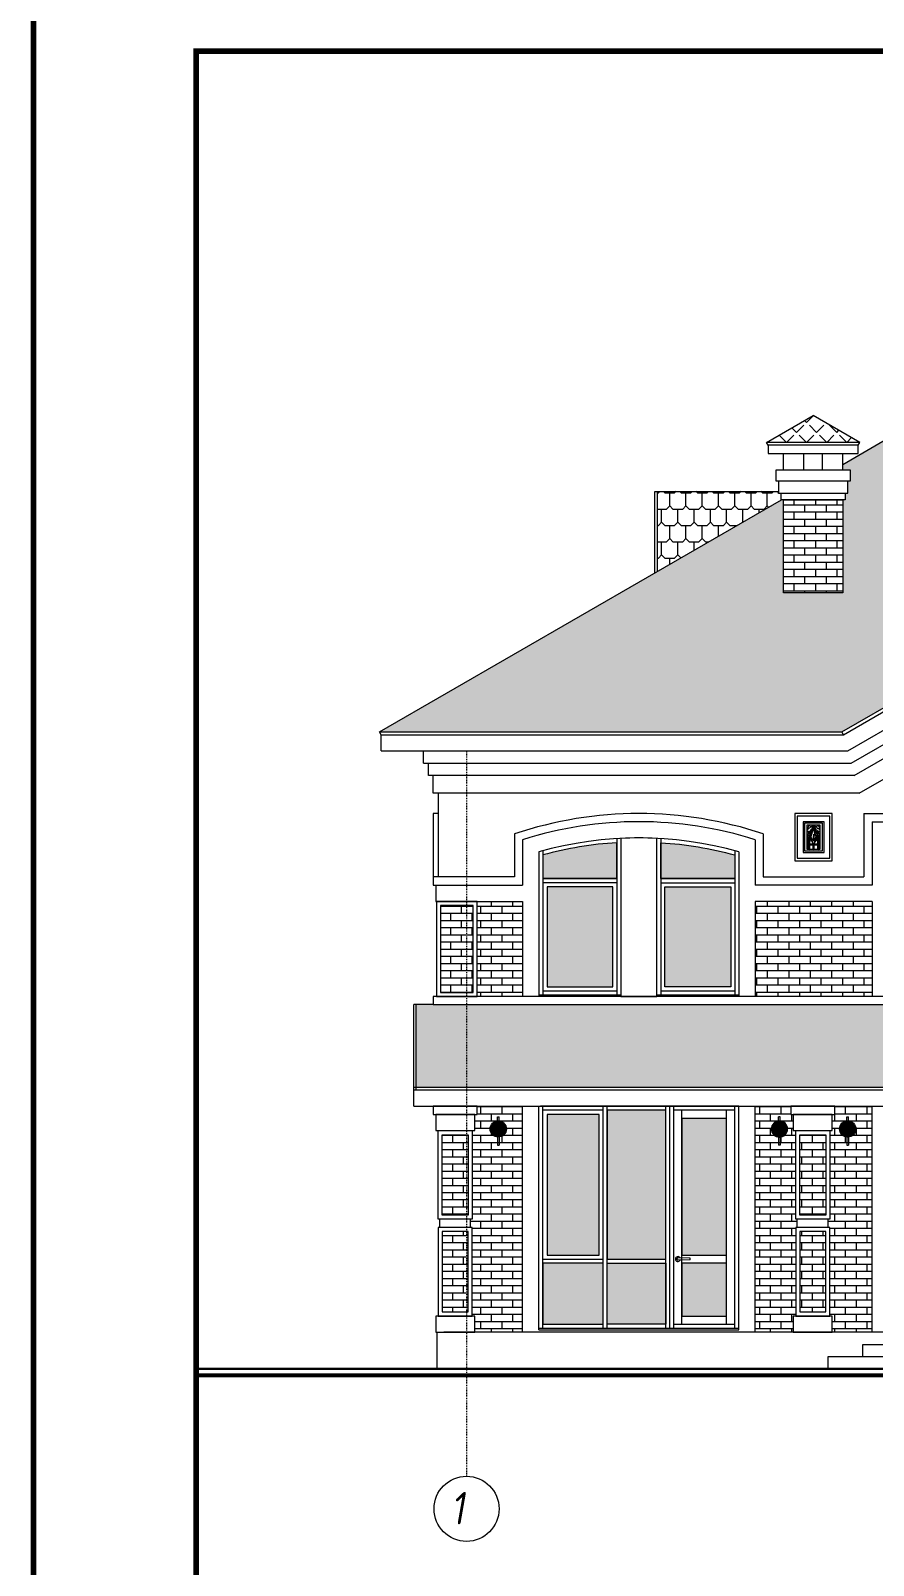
# Model space of a CAD drawing. Header units: millimetres. Extents: x 54 to 1314, y 20 to 614.
# Drawn here: x 53.7 to 157.4, y 125.7 to 314.4 of the extents above; entities that cross this region are included whole.
import ezdxf

# ---------------------------------------------------------------- set-up
doc = ezdxf.new("R2010")
doc.units = ezdxf.units.MM
doc.linetypes.add('CENTER2', pattern=[1.125, 0.75, -0.125, 0.125, -0.125])
for name, color, linetype, lineweight in [('A_ОКНА', 4, 'Continuous', 13), ('A_РАЗМ.ОСНОВНЫЕ', 4, 'Continuous', 13), ('A_УТЕП-ЛЬ', 41, 'Continuous', 15), ('A_ФАСАД', 30, 'Continuous', 15), ('А_КИРПИЧ ОБЛИЦ.', 250, 'Continuous', 30), ('А_ОБЛИЦОВКА КАМЕНЬ', 211, 'Continuous', 20), ('А_ОК.ПЕРЕПЛЕТ', 4, 'Continuous', 30), ('А_ОКНА', 4, 'Continuous', 13), ('А_ПЕРВЫЙ ПЛАН', 102, 'Continuous', 15), ('А_ПОЛЫ', 181, 'Continuous', 20), ('А_ШТРИХ.ОКОН', 140, 'Continuous', 9), ('А_ШТУКАТУРКА ФАСАД', 7, 'Continuous', 15), ('ЛИСТ', 7, 'Continuous', 18), ('ОСИ', 40, 'CENTER2', 18), ('ШТРИХОВКА', 93, 'Continuous', 9)]:
    doc.layers.add(name, color=color, linetype=linetype, lineweight=lineweight)
doc.layers.add('layer 1', color=7, linetype='Continuous')
doc.styles.add('ROMANS', font='romans.shx', dxfattribs={"width": 0.8, "oblique": 15})
pattern_1 = [(0, (299073.447, -47073.24565), (0, 0.8806434), []), (90, (299073.447, -47073.2456), (-1.3208, 0.8806434), [0.8806434, -0.8806434])]
pattern_2 = [(0, (299074.647, -47073.24565), (0, 0.8806434), []), (90, (299074.647, -47073.2456), (-1.3208, 0.8806434), [0.8806434, -0.8806434])]
pattern_3 = [(0, (299072.647, -47073.24565), (0, 0.8806434), []), (90, (299072.647, -47073.2456), (-1.3208, 0.8806434), [0.8806434, -0.8806434])]

# ---------------------------------------------------------------- blocks, each defined once
blk = doc.blocks.new('фонарь 222')
at = {"layer": 'A_УТЕП-ЛЬ'}
h = blk.add_hatch(color=256, dxfattribs=at)
h.set_gradient(color1=(121, 173, 175), one_color=1, tint=1, name='SPHERICAL')
h.paths.add_polyline_path([(1.1, 2, 1), (-0.9, 2, 1)])
at = {"layer": 'А_ОКНА'}
blk.add_circle((0.1, 2), 1, dxfattribs=at)
at = {"layer": 'А_ПЕРВЫЙ ПЛАН', "lineweight": 13, "ltscale": 100}
for p, q in [((0, 3), (0, 3.5)), ((0, 3.5), (0.2, 3.5)), ((0.2, 3), (0.2, 3.5)), ((0, 1), (0, 0)), ((0, 0), (0.2, 0)), ((0.2, 1), (0.2, 0))]:
    blk.add_line(p, q, dxfattribs=at)
blk = doc.blocks.new('ручка')
at = {"layer": 'А_ОК.ПЕРЕПЛЕТ', "lineweight": 13, "ltscale": 100}
for p, q in [((0, 0.2), (1.5, 0.25)), ((0, 0.2), (0, 0)), ((0, 0), (1.5, -0.05))]:
    blk.add_line(p, q, dxfattribs=at)
for radius, start, end in [(0.3, 208.0725, 151.9275), (0.15, 270, 90)]:
    blk.add_arc((1.5, 0.1), radius, start, end, dxfattribs=at)
blk = doc.blocks.new('A$C0AB137FA')
at = {"layer": 'layer 1', "color": 7, "lineweight": 0}
for points, knots in [([(0.51, 0.72), (0.51, 0.72), (0.51, 3.67), (0.51, 3.67), (0.51, 3.67), (0.51, 3.67), (2.18, 3.67), (2.18, 3.67), (2.18, 3.67), (2.18, 3.67), (2.18, 0.72), (2.18, 0.72), (2.18, 0.72), (2.18, 0.72), (2, 0.72), (2, 0.72), (2, 0.72), (1.96, 0.65), (1.87, 0.66), (1.83, 0.72), (1.83, 0.72), (1.83, 0.72), (1.44, 0.72), (1.44, 0.72), (1.44, 0.72), (1.39, 0.66), (1.31, 0.67), (1.27, 0.72), (1.27, 0.72), (1.27, 0.72), (0.87, 0.72), (0.87, 0.72), (0.87, 0.72), (0.83, 0.65), (0.75, 0.66), (0.7, 0.72), (0.7, 0.72), (0.7, 0.72), (0.51, 0.72), (0.51, 0.72)], [0, 0, 0, 0, 0.1, 0.1, 0.1, 0.1, 0.2, 0.2, 0.2, 0.2, 0.3, 0.3, 0.3, 0.3, 0.4, 0.4, 0.4, 0.4, 0.5, 0.5, 0.5, 0.5, 0.6, 0.6, 0.6, 0.6, 0.7, 0.7, 0.7, 0.7, 0.8, 0.8, 0.8, 0.8, 0.9, 0.9, 0.9, 0.9, 1, 1, 1, 1]), ([(0.51, 0.72), (0.51, 0.72), (0.51, 3.67), (0.51, 3.67), (0.51, 3.67), (0.51, 3.67), (2.18, 3.67), (2.18, 3.67), (2.18, 3.67), (2.18, 3.67), (2.18, 0.72), (2.18, 0.72), (2.18, 0.72), (2.18, 0.72), (2, 0.72), (2, 0.72), (2, 0.72), (1.96, 0.65), (1.87, 0.66), (1.83, 0.72), (1.83, 0.72), (1.83, 0.72), (1.44, 0.72), (1.44, 0.72), (1.44, 0.72), (1.39, 0.66), (1.31, 0.67), (1.27, 0.72), (1.27, 0.72), (1.27, 0.72), (0.87, 0.72), (0.87, 0.72), (0.87, 0.72), (0.83, 0.65), (0.75, 0.66), (0.7, 0.72), (0.7, 0.72), (0.7, 0.72), (0.51, 0.72), (0.51, 0.72)], [0, 0, 0, 0, 0.1, 0.1, 0.1, 0.1, 0.2, 0.2, 0.2, 0.2, 0.3, 0.3, 0.3, 0.3, 0.4, 0.4, 0.4, 0.4, 0.5, 0.5, 0.5, 0.5, 0.6, 0.6, 0.6, 0.6, 0.7, 0.7, 0.7, 0.7, 0.8, 0.8, 0.8, 0.8, 0.9, 0.9, 0.9, 0.9, 1, 1, 1, 1]), ([(1.16, 3.56), (1.13, 3.52), (1.09, 3.48), (1.05, 3.45), (1.05, 3.45), (1.02, 3.47), (1.01, 3.48), (0.99, 3.53), (0.99, 3.53), (0.99, 3.53), (1, 3.42), (0.98, 3.38), (0.98, 3.38), (0.95, 3.29), (0.78, 3.27), (0.72, 3.25), (0.72, 3.25), (0.66, 3.23), (0.58, 3.13), (0.59, 3.06), (0.59, 3.06), (0.57, 3.04), (0.57, 3.01), (0.57, 2.96), (0.57, 2.96), (0.55, 2.93), (0.55, 2.93), (0.56, 2.9), (0.56, 2.9), (0.61, 2.91), (0.66, 2.91), (0.72, 2.94), (0.72, 2.94), (0.71, 2.9), (0.69, 2.88), (0.71, 2.84), (0.71, 2.84), (0.76, 2.86), (0.82, 2.89), (0.86, 2.91), (0.86, 2.91), (0.86, 2.88), (0.69, 2.78), (0.67, 2.68), (0.67, 2.68), (0.69, 2.65), (0.77, 2.67), (0.84, 2.7), (0.84, 2.7), (0.82, 2.66), (0.77, 2.6), (0.71, 2.59), (0.71, 2.59), (0.65, 2.58), (0.6, 2.52), (0.59, 2.5), (0.59, 2.5), (0.61, 2.45), (0.7, 2.44), (0.71, 2.44), (0.71, 2.44), (0.68, 2.43), (0.59, 2.42), (0.6, 2.37), (0.6, 2.37), (0.61, 2.34), (0.67, 2.34), (0.7, 2.33), (0.7, 2.33), (0.66, 2.31), (0.64, 2.27), (0.64, 2.25), (0.64, 2.25), (0.7, 2.22), (0.78, 2.26), (0.84, 2.32), (0.84, 2.32), (0.85, 2.3), (0.87, 2.29), (0.9, 2.29), (0.9, 2.29), (0.93, 2.33), (0.93, 2.4), (0.93, 2.44), (0.93, 2.44), (0.94, 2.41), (0.97, 2.37), (1.01, 2.36), (1.01, 2.36), (1.06, 2.44), (1.04, 2.55), (1.05, 2.63), (1.05, 2.63), (1.06, 2.62), (1.11, 2.56), (1.12, 2.56), (1.12, 2.56), (1.16, 2.61), (1.16, 3), (1.19, 3.13), (1.19, 3.13), (1.22, 3.3), (1.29, 3.67), (1.29, 3.67)], [0, 0, 0, 0, 0.038462, 0.038462, 0.038462, 0.038462, 0.076923, 0.076923, 0.076923, 0.076923, 0.115385, 0.115385, 0.115385, 0.115385, 0.153846, 0.153846, 0.153846, 0.153846, 0.192308, 0.192308, 0.192308, 0.192308, 0.230769, 0.230769, 0.230769, 0.230769, 0.269231, 0.269231, 0.269231, 0.269231, 0.307692, 0.307692, 0.307692, 0.307692, 0.346154, 0.346154, 0.346154, 0.346154, 0.384615, 0.384615, 0.384615, 0.384615, 0.423077, 0.423077, 0.423077, 0.423077, 0.461538, 0.461538, 0.461538, 0.461538, 0.5, 0.5, 0.5, 0.5, 0.538462, 0.538462, 0.538462, 0.538462, 0.576923, 0.576923, 0.576923, 0.576923, 0.615385, 0.615385, 0.615385, 0.615385, 0.653846, 0.653846, 0.653846, 0.653846, 0.692308, 0.692308, 0.692308, 0.692308, 0.730769, 0.730769, 0.730769, 0.730769, 0.769231, 0.769231, 0.769231, 0.769231, 0.807692, 0.807692, 0.807692, 0.807692, 0.846154, 0.846154, 0.846154, 0.846154, 0.884615, 0.884615, 0.884615, 0.884615, 0.923077, 0.923077, 0.923077, 0.923077, 0.961538, 0.961538, 0.961538, 0.961538, 1, 1, 1, 1]), ([(0.75, 3.64), (0.73, 3.6), (0.72, 3.57), (0.72, 3.53), (0.72, 3.53), (0.68, 3.49), (0.65, 3.44), (0.64, 3.39), (0.64, 3.39), (0.66, 3.39), (0.65, 3.39), (0.67, 3.39), (0.67, 3.39), (0.63, 3.32), (0.62, 3.25), (0.64, 3.19)], [0, 0, 0, 0, 0.25, 0.25, 0.25, 0.25, 0.5, 0.5, 0.5, 0.5, 0.75, 0.75, 0.75, 0.75, 1, 1, 1, 1]), ([(1.22, 3.58), (1.14, 3.35), (1.12, 3.13), (1.07, 2.92), (1.07, 2.92), (1.01, 2.71), (0.9, 2.52), (0.74, 2.37)], [0, 0, 0, 0, 0.5, 0.5, 0.5, 0.5, 1, 1, 1, 1]), ([(1.35, 1.45), (1.29, 1.44), (1.23, 1.47), (1.2, 1.53), (1.2, 1.53), (1.17, 1.59), (1.22, 1.8), (1.22, 1.8), (1.22, 1.8), (1.22, 1.8), (1.2, 1.76), (1.18, 1.73), (1.18, 1.73), (1.16, 1.7), (1.09, 1.66), (1.08, 1.67), (1.08, 1.67), (1.05, 1.77), (1.09, 1.83), (1.17, 1.93), (1.17, 1.93), (1.19, 1.95), (1.17, 1.99), (1.16, 2.03), (1.16, 2.03), (1.13, 1.9), (1.02, 1.84), (0.9, 1.82), (0.9, 1.82), (0.99, 1.94), (1.1, 2.06), (1.08, 2.22), (1.08, 2.22), (1.04, 2.15), (0.93, 2.05), (0.86, 2.01), (0.86, 2.01), (0.79, 1.98), (0.77, 1.98), (0.77, 1.98), (0.77, 1.98), (0.77, 1.98), (0.78, 2.13), (0.82, 2.16), (0.82, 2.16), (0.82, 2.16), (0.83, 2.18), (0.84, 2.18), (0.84, 2.18), (0.86, 2.19), (0.91, 2.19), (0.97, 2.23), (0.97, 2.23), (1.11, 2.34), (1.19, 2.56), (1.23, 2.82), (1.23, 2.82), (1.27, 3.06), (1.29, 3.4), (1.35, 3.62)], [0, 0, 0, 0, 0.066667, 0.066667, 0.066667, 0.066667, 0.133333, 0.133333, 0.133333, 0.133333, 0.2, 0.2, 0.2, 0.2, 0.266667, 0.266667, 0.266667, 0.266667, 0.333333, 0.333333, 0.333333, 0.333333, 0.4, 0.4, 0.4, 0.4, 0.466667, 0.466667, 0.466667, 0.466667, 0.533333, 0.533333, 0.533333, 0.533333, 0.6, 0.6, 0.6, 0.6, 0.666667, 0.666667, 0.666667, 0.666667, 0.733333, 0.733333, 0.733333, 0.733333, 0.8, 0.8, 0.8, 0.8, 0.866667, 0.866667, 0.866667, 0.866667, 0.933333, 0.933333, 0.933333, 0.933333, 1, 1, 1, 1]), ([(1.35, 2.55), (1.31, 2.46), (1.28, 1.96), (1.31, 1.79), (1.31, 1.79), (1.32, 1.74), (1.33, 1.72), (1.35, 1.73)], [0, 0, 0, 0, 0.5, 0.5, 0.5, 0.5, 1, 1, 1, 1]), ([(1.35, 1.45), (1.4, 1.44), (1.46, 1.47), (1.49, 1.53), (1.49, 1.53), (1.52, 1.59), (1.47, 1.8), (1.47, 1.8), (1.47, 1.8), (1.47, 1.8), (1.49, 1.76), (1.51, 1.73), (1.51, 1.73), (1.53, 1.7), (1.6, 1.66), (1.61, 1.67), (1.61, 1.67), (1.64, 1.77), (1.6, 1.83), (1.52, 1.93), (1.52, 1.93), (1.5, 1.95), (1.52, 1.99), (1.53, 2.03), (1.53, 2.03), (1.56, 1.9), (1.67, 1.84), (1.79, 1.82), (1.79, 1.82), (1.7, 1.94), (1.59, 2.06), (1.61, 2.22), (1.61, 2.22), (1.65, 2.15), (1.76, 2.05), (1.83, 2.01), (1.83, 2.01), (1.9, 1.98), (1.92, 1.98), (1.92, 1.98), (1.92, 1.98), (1.92, 1.98), (1.91, 2.13), (1.87, 2.16), (1.87, 2.16), (1.87, 2.16), (1.86, 2.18), (1.85, 2.18), (1.85, 2.18), (1.83, 2.19), (1.78, 2.19), (1.72, 2.23), (1.72, 2.23), (1.58, 2.34), (1.5, 2.56), (1.46, 2.82), (1.46, 2.82), (1.42, 3.06), (1.4, 3.4), (1.35, 3.62)], [0, 0, 0, 0, 0.066667, 0.066667, 0.066667, 0.066667, 0.133333, 0.133333, 0.133333, 0.133333, 0.2, 0.2, 0.2, 0.2, 0.266667, 0.266667, 0.266667, 0.266667, 0.333333, 0.333333, 0.333333, 0.333333, 0.4, 0.4, 0.4, 0.4, 0.466667, 0.466667, 0.466667, 0.466667, 0.533333, 0.533333, 0.533333, 0.533333, 0.6, 0.6, 0.6, 0.6, 0.666667, 0.666667, 0.666667, 0.666667, 0.733333, 0.733333, 0.733333, 0.733333, 0.8, 0.8, 0.8, 0.8, 0.866667, 0.866667, 0.866667, 0.866667, 0.933333, 0.933333, 0.933333, 0.933333, 1, 1, 1, 1]), ([(1.35, 2.55), (1.38, 2.46), (1.41, 1.96), (1.38, 1.79), (1.38, 1.79), (1.37, 1.74), (1.36, 1.72), (1.35, 1.73)], [0, 0, 0, 0, 0.5, 0.5, 0.5, 0.5, 1, 1, 1, 1]), ([(1.53, 3.56), (1.56, 3.52), (1.6, 3.48), (1.64, 3.45), (1.64, 3.45), (1.67, 3.47), (1.68, 3.48), (1.7, 3.53), (1.7, 3.53), (1.7, 3.53), (1.69, 3.42), (1.71, 3.38), (1.71, 3.38), (1.74, 3.29), (1.91, 3.27), (1.97, 3.25), (1.97, 3.25), (2.03, 3.23), (2.11, 3.13), (2.1, 3.06), (2.1, 3.06), (2.12, 3.04), (2.12, 3.01), (2.12, 2.96), (2.12, 2.96), (2.14, 2.93), (2.14, 2.93), (2.13, 2.9), (2.13, 2.9), (2.08, 2.91), (2.03, 2.91), (1.97, 2.94), (1.97, 2.94), (1.98, 2.9), (2, 2.88), (1.98, 2.84), (1.98, 2.84), (1.93, 2.86), (1.87, 2.89), (1.83, 2.91), (1.83, 2.91), (1.83, 2.88), (2, 2.78), (2.02, 2.68), (2.02, 2.68), (2, 2.65), (1.92, 2.67), (1.85, 2.7), (1.85, 2.7), (1.87, 2.66), (1.92, 2.6), (1.98, 2.59), (1.98, 2.59), (2.04, 2.58), (2.09, 2.52), (2.1, 2.5), (2.1, 2.5), (2.08, 2.45), (1.99, 2.44), (1.98, 2.44), (1.98, 2.44), (2.01, 2.43), (2.1, 2.42), (2.09, 2.37), (2.09, 2.37), (2.08, 2.34), (2.02, 2.34), (1.99, 2.33), (1.99, 2.33), (2.03, 2.31), (2.05, 2.27), (2.05, 2.25), (2.05, 2.25), (1.99, 2.22), (1.91, 2.26), (1.85, 2.32), (1.85, 2.32), (1.84, 2.3), (1.82, 2.29), (1.79, 2.29), (1.79, 2.29), (1.76, 2.33), (1.76, 2.4), (1.76, 2.44), (1.76, 2.44), (1.75, 2.41), (1.72, 2.37), (1.68, 2.36), (1.68, 2.36), (1.63, 2.44), (1.65, 2.55), (1.64, 2.63), (1.64, 2.63), (1.63, 2.62), (1.58, 2.56), (1.57, 2.56), (1.57, 2.56), (1.53, 2.61), (1.53, 3), (1.5, 3.13), (1.5, 3.13), (1.47, 3.3), (1.4, 3.67), (1.4, 3.67)], [0, 0, 0, 0, 0.038462, 0.038462, 0.038462, 0.038462, 0.076923, 0.076923, 0.076923, 0.076923, 0.115385, 0.115385, 0.115385, 0.115385, 0.153846, 0.153846, 0.153846, 0.153846, 0.192308, 0.192308, 0.192308, 0.192308, 0.230769, 0.230769, 0.230769, 0.230769, 0.269231, 0.269231, 0.269231, 0.269231, 0.307692, 0.307692, 0.307692, 0.307692, 0.346154, 0.346154, 0.346154, 0.346154, 0.384615, 0.384615, 0.384615, 0.384615, 0.423077, 0.423077, 0.423077, 0.423077, 0.461538, 0.461538, 0.461538, 0.461538, 0.5, 0.5, 0.5, 0.5, 0.538462, 0.538462, 0.538462, 0.538462, 0.576923, 0.576923, 0.576923, 0.576923, 0.615385, 0.615385, 0.615385, 0.615385, 0.653846, 0.653846, 0.653846, 0.653846, 0.692308, 0.692308, 0.692308, 0.692308, 0.730769, 0.730769, 0.730769, 0.730769, 0.769231, 0.769231, 0.769231, 0.769231, 0.807692, 0.807692, 0.807692, 0.807692, 0.846154, 0.846154, 0.846154, 0.846154, 0.884615, 0.884615, 0.884615, 0.884615, 0.923077, 0.923077, 0.923077, 0.923077, 0.961538, 0.961538, 0.961538, 0.961538, 1, 1, 1, 1]), ([(1.47, 3.58), (1.55, 3.35), (1.57, 3.13), (1.62, 2.92), (1.62, 2.92), (1.68, 2.71), (1.79, 2.52), (1.95, 2.37)], [0, 0, 0, 0, 0.5, 0.5, 0.5, 0.5, 1, 1, 1, 1]), ([(1.94, 3.64), (1.96, 3.6), (1.97, 3.57), (1.97, 3.53), (1.97, 3.53), (2.01, 3.49), (2.04, 3.44), (2.05, 3.39), (2.05, 3.39), (2.03, 3.39), (2.04, 3.39), (2.02, 3.39), (2.02, 3.39), (2.06, 3.32), (2.07, 3.25), (2.05, 3.19)], [0, 0, 0, 0, 0.25, 0.25, 0.25, 0.25, 0.5, 0.5, 0.5, 0.5, 0.75, 0.75, 0.75, 0.75, 1, 1, 1, 1])]:
    blk.add_open_spline(points, degree=3, knots=knots, dxfattribs=at)
for points in [[(0.7, 2.25), (0.7, 2.25), (0.7, 1.38), (0.7, 1.38)], [(0.72, 3.53), (0.77, 3.58), (0.85, 3.61), (0.9, 3.63)], [(0.99, 3.15), (0.95, 3.12), (0.84, 2.93), (0.98, 2.9)], [(0.98, 2.9), (0.94, 2.83), (0.91, 2.75), (0.84, 2.7)], [(0.87, 1.38), (0.87, 1.38), (0.87, 2.01), (0.87, 2.01)], [(1.7, 3.15), (1.74, 3.12), (1.85, 2.93), (1.71, 2.9)], [(1.71, 2.9), (1.75, 2.83), (1.78, 2.75), (1.85, 2.7)], [(1.97, 3.53), (1.92, 3.58), (1.84, 3.61), (1.79, 3.63)], [(1.83, 2.01), (1.83, 2.01), (1.83, 1.38), (1.83, 1.38)], [(2, 1.38), (2, 1.38), (2, 2.25), (2, 2.25)], [(0.51, 1.38), (0.51, 1.38), (0.7, 1.38), (0.7, 1.38)], [(0.51, 1.25), (0.51, 1.25), (0.7, 1.25), (0.7, 1.25)], [(0.87, 1.38), (0.82, 1.36), (0.76, 1.36), (0.7, 1.38)], [(0.7, 1.38), (0.7, 1.38), (0.7, 1.25), (0.7, 1.25)], [(0.87, 1.25), (0.82, 1.29), (0.76, 1.29), (0.7, 1.25)], [(0.7, 1.25), (0.7, 1.25), (0.7, 0.72), (0.7, 0.72)], [(0.87, 1.38), (0.87, 1.38), (1.27, 1.38), (1.27, 1.38)], [(0.87, 1.25), (0.87, 1.25), (0.87, 1.38), (0.87, 1.38)], [(0.87, 0.72), (0.87, 0.72), (0.87, 1.25), (0.87, 1.25)], [(0.87, 1.25), (0.87, 1.25), (1.27, 1.25), (1.27, 1.25)], [(1.27, 1.45), (1.27, 1.45), (1.27, 1.38), (1.27, 1.38)], [(1.44, 1.38), (1.38, 1.36), (1.32, 1.36), (1.27, 1.38)], [(1.27, 1.38), (1.27, 1.38), (1.27, 1.25), (1.27, 1.25)], [(1.44, 1.25), (1.38, 1.29), (1.32, 1.29), (1.27, 1.25)], [(1.27, 1.25), (1.27, 1.25), (1.27, 0.72), (1.27, 0.72)], [(1.44, 1.38), (1.44, 1.38), (1.44, 1.45), (1.44, 1.45)], [(1.44, 1.38), (1.44, 1.38), (1.83, 1.38), (1.83, 1.38)], [(1.44, 1.25), (1.44, 1.25), (1.44, 1.38), (1.44, 1.38)], [(1.44, 0.72), (1.44, 0.72), (1.44, 1.25), (1.44, 1.25)], [(1.44, 1.25), (1.44, 1.25), (1.83, 1.25), (1.83, 1.25)], [(2, 1.38), (1.94, 1.36), (1.89, 1.36), (1.83, 1.38)], [(1.83, 1.38), (1.83, 1.38), (1.83, 1.25), (1.83, 1.25)], [(2, 1.25), (1.95, 1.29), (1.88, 1.29), (1.83, 1.25)], [(1.83, 1.25), (1.83, 1.25), (1.83, 0.72), (1.83, 0.72)], [(2, 1.38), (2, 1.38), (2.18, 1.38), (2.18, 1.38)], [(2, 1.25), (2, 1.25), (2, 1.38), (2, 1.38)], [(2, 0.72), (2, 0.72), (2, 1.25), (2, 1.25)], [(2, 1.25), (2, 1.25), (2.18, 1.25), (2.18, 1.25)]]:
    blk.add_open_spline(points, degree=3, dxfattribs=at)

msp = doc.modelspace()

# ---------------------------------------------------------------- hatches: boundary and pattern name
at = {"layer": 'А_КИРПИЧ ОБЛИЦ.', "lineweight": 9}
h = msp.add_hatch(dxfattribs=at)
h.set_pattern_fill('AR-BRSTD', color=41, scale=0.013, style=0)
h.set_pattern_definition([(0, (146.3093, 253.4583), (0, 0.88064), []), (90, (146.3093, 253.4583), (-1.3208, 0.88064), [0.88064, -0.88064])])
h.paths.add_polyline_path([(146.309, 245.254), (153.609, 245.254), (153.609, 256.721), (146.309, 256.721)])
h = msp.add_hatch(dxfattribs=at)
h.set_pattern_fill('AR-BRSTD', color=41, scale=0.013, style=0)
h.set_pattern_definition([(0, (299068.447, -47073.24565), (0, 0.8806434), []), (90, (299068.447, -47073.2456), (-1.3208, 0.8806434), [0.8806434, -0.8806434])])
h.paths.add_polyline_path([(104.109, 196.12), (104.109, 206.82), (108.109, 206.82), (108.109, 196.12)])
h = msp.add_hatch(dxfattribs=at)
h.set_pattern_fill('AR-BRSTD', color=41, scale=0.013, style=0)
h.set_pattern_definition(pattern_1)
h.paths.add_polyline_path([(108.609, 195.664), (108.609, 207.364), (114.209, 207.32), (114.209, 195.62)])
h = msp.add_hatch(dxfattribs=at)
h.set_pattern_fill('AR-BRSTD', color=41, scale=0.013, style=0)
h.set_pattern_definition([(0, (299115.347, -47073.24565), (0, 0.8806434), []), (90, (299115.347, -47073.2456), (-1.3208, 0.8806434), [0.8806434, -0.8806434])])
h.paths.add_polyline_path([(142.809, 195.62), (142.809, 207.32), (157.209, 207.32), (157.209, 195.62)])
h = msp.add_hatch(dxfattribs=at)
h.set_pattern_fill('AR-BRSTD', color=41, scale=0.013, style=0)
h.set_pattern_definition(pattern_1)
h.paths.add_polyline_path([(108.009, 179.12), (108.009, 168.22), (107.809, 168.22), (107.809, 167.22), (108.009, 167.22), (108.009, 156.32), (108.309, 156.32), (108.309, 154.32), (114.209, 154.32), (114.209, 182.12), (108.609, 182.12), (108.609, 181.12), (108.309, 181.12), (108.309, 179.12)])
h = msp.add_hatch(dxfattribs=at)
h.set_pattern_fill('AR-BRSTD', color=41, scale=0.013, style=0)
h.set_pattern_definition(pattern_1)
h.paths.add_polyline_path([(148.009, 168.22), (147.809, 168.22), (147.809, 179.12), (147.509, 179.12), (147.509, 181.12), (147.209, 181.12), (147.209, 182.12), (142.809, 182.12), (142.809, 154.32), (147.509, 154.32), (147.509, 156.32), (147.809, 156.32), (147.809, 167.22), (148.009, 167.22)])
h = msp.add_hatch(dxfattribs=at)
h.set_pattern_fill('AR-BRSTD', color=41, scale=0.013, style=0)
h.set_pattern_definition(pattern_1)
h.paths.add_polyline_path([(152.009, 167.22), (152.009, 156.32), (152.309, 156.32), (152.309, 154.32), (157.209, 154.32), (157.209, 182.12), (152.609, 182.12), (152.609, 181.12), (152.309, 181.12), (152.309, 179.12), (152.009, 179.12), (152.009, 168.22), (151.809, 168.22), (151.809, 167.22)])
h = msp.add_hatch(dxfattribs=at)
h.set_pattern_fill('AR-BRSTD', color=41, scale=0.013, style=0)
h.set_pattern_definition(pattern_3)
h.paths.add_polyline_path([(104.309, 168.72), (104.309, 178.62), (107.509, 178.62), (107.509, 168.72)])
h = msp.add_hatch(dxfattribs=at)
h.set_pattern_fill('AR-BRSTD', color=41, scale=0.013, style=0)
h.set_pattern_definition(pattern_2)
h.paths.add_polyline_path([(148.309, 168.72), (148.309, 178.62), (151.509, 178.62), (151.509, 168.72)])
h = msp.add_hatch(dxfattribs=at)
h.set_pattern_fill('AR-BRSTD', color=41, scale=0.013, style=0)
h.set_pattern_definition(pattern_3)
h.paths.add_polyline_path([(104.309, 156.82), (104.309, 166.72), (107.509, 166.72), (107.509, 156.82)])
h = msp.add_hatch(dxfattribs=at)
h.set_pattern_fill('AR-BRSTD', color=41, scale=0.013, style=0)
h.set_pattern_definition(pattern_2)
h.paths.add_polyline_path([(148.309, 156.82), (148.309, 166.72), (151.509, 166.72), (151.509, 156.82)])
at = {"layer": 'А_ШТРИХ.ОКОН', "ltscale": 100}
h = msp.add_hatch(color=256, dxfattribs=at)
h.set_gradient(color1=(116, 208, 231), one_color=1, tint=1, name='INVCURVED')
h.paths.add_polyline_path([(117.209, 209.12), (117.209, 196.82), (125.309, 196.82), (125.309, 209.12)])
edge = h.paths.add_edge_path()
edge.add_line((116.709, 210.12), (125.809, 210.12))
edge.add_line((125.809, 210.12), (125.809, 214.538))
edge.add_arc((128.509, 170.052), 44.568, 93.4732, 105.35293)
edge.add_line((116.709, 213.03), (116.709, 210.12))
h.paths.add_polyline_path([(139.809, 209.12), (139.809, 196.82), (131.709, 196.82), (131.709, 209.12)])
edge = h.paths.add_edge_path()
edge.add_line((140.309, 210.12), (131.209, 210.12))
edge.add_line((131.209, 210.12), (131.209, 214.538))
edge.add_arc((128.509, 170.052), 44.568, 74.64707, 86.52681, ccw=False)
edge.add_line((140.309, 213.03), (140.309, 210.12))
h = msp.add_hatch(color=256, dxfattribs=at)
h.set_gradient(color1=(116, 208, 231), one_color=1, tint=1, name='INVCURVED')
h.paths.add_polyline_path([(117.209, 163.82), (123.609, 163.82), (123.609, 181.12), (117.209, 181.12)])
h.paths.add_polyline_path([(116.709, 155.32), (124.109, 155.32), (124.109, 162.82), (116.709, 162.82)])
h.paths.add_polyline_path([(124.609, 162.82), (131.809, 162.82), (131.809, 155.32), (124.609, 155.32)])
h.paths.add_polyline_path([(124.609, 163.32), (131.809, 163.32), (131.809, 181.62), (124.609, 181.62)])
h.paths.add_polyline_path([(133.809, 163.82), (139.309, 163.82), (139.309, 180.62), (133.809, 180.62)])
h.paths.add_polyline_path([(133.809, 156.32), (139.309, 156.32), (139.309, 162.82), (133.809, 162.82)])
at = {"layer": 'ШТРИХОВКА', "lineweight": 5, "ltscale": 100}
h = msp.add_hatch(dxfattribs=at)
h.set_pattern_fill('ANGLE', color=30, scale=0.25, angle=45, style=0)
h.set_pattern_definition([(45, (144.2101, 263.7662), (-1.23479, 1.23479), [1.27, -0.47625]), (135, (144.2101, 263.7662), (-1.23479, -1.23479), [1.27, -0.47625])])
h.paths.add_polyline_path([(155.709, 263.766), (149.959, 267.085), (144.21, 263.766)])
at = {"layer": 'ШТРИХОВКА'}
h = msp.add_hatch(dxfattribs=at)
h.set_pattern_fill('SHINGLES', color=30, scale=4, angle=720, pattern_type=2)
h.set_pattern_definition([(360, (-2642.5313, 4796.479), (3e-15, 4), [1.2, -0.8, 1.2, -0.8]), (360, (-2641.5313, 4798.479), (3e-15, 4), [1.2, -0.8, 1.2, -0.8]), (90, (-2642.9313, 4796.879), (-4, 3e-15), [1.6, -2.4]), (90, (-2641.9313, 4798.879), (-4, 3e-15), [1.6, -2.4]), (90, (-2640.9313, 4796.879), (-4, 3e-15), [1.6, -2.4]), (90, (-2639.9313, 4798.879), (-4, 3e-15), [1.6, -2.4]), (225, (-2642.9313, 4796.879), (-4e-15, -4), [0.5656854, -5.0911688]), (225, (-2640.9313, 4796.879), (-4e-15, -4), [0.5656854, -5.0911688]), (225, (-2641.9313, 4798.879), (-4e-15, -4), [0.5656854, -5.0911688]), (225, (-2639.9313, 4798.879), (-4e-15, -4), [0.5656854, -5.0911688]), (135, (-2642.5313, 4796.479), (-4, 3e-15), [0.5656854, -5.0911688]), (135, (-2641.5313, 4798.479), (-4, 3e-15), [0.5656854, -5.0911688]), (135, (-2640.5313, 4796.479), (-4, 3e-15), [0.5656854, -5.0911688]), (135, (-2639.5313, 4798.479), (-4, 3e-15), [0.5656854, -5.0911688])])
h.paths.add_polyline_path([(153.609, 245.254), (146.309, 245.254), (146.309, 256.721), (153.609, 256.721)], flags=16)
h.paths.add_polyline_path([(153.609, 261.073), (153.609, 260.421), (154.509, 260.421), (154.509, 259.021), (154.209, 259.021), (154.209, 257.521), (153.909, 257.521), (153.909, 256.721), (146.071, 256.721), (96.61, 228.165), (153.481, 228.165), (174.509, 240.306), (195.538, 228.165), (252.408, 228.165), (189.009, 264.769), (160.009, 264.769)])
h = msp.add_hatch(dxfattribs=at)
h.set_pattern_fill('SHINGLES', color=30, scale=4, angle=720, pattern_type=2)
h.set_pattern_definition([(360, (-2660.2936, 4789.5508), (2e-15, 4), [1.2, -0.8, 1.2, -0.8]), (360, (-2659.2936, 4791.5508), (2e-15, 4), [1.2, -0.8, 1.2, -0.8]), (90, (-2660.6936, 4789.9508), (-4, 2e-15), [1.6, -2.4]), (90, (-2659.6936, 4791.9508), (-4, 2e-15), [1.6, -2.4]), (90, (-2658.6936, 4789.9508), (-4, 2e-15), [1.6, -2.4]), (90, (-2657.6936, 4791.9508), (-4, 2e-15), [1.6, -2.4]), (225, (-2660.6936, 4789.9508), (-3e-15, -4), [0.5656854, -5.0911688]), (225, (-2658.6936, 4789.9508), (-3e-15, -4), [0.5656854, -5.0911688]), (225, (-2659.6936, 4791.9508), (-3e-15, -4), [0.5656854, -5.0911688]), (225, (-2657.6936, 4791.9508), (-3e-15, -4), [0.5656854, -5.0911688]), (135, (-2660.2936, 4789.5508), (-4, 2e-15), [0.5656854, -5.0911688]), (135, (-2659.2936, 4791.5508), (-4, 2e-15), [0.5656854, -5.0911688]), (135, (-2658.2936, 4789.5508), (-4, 2e-15), [0.5656854, -5.0911688]), (135, (-2657.2936, 4791.5508), (-4, 2e-15), [0.5656854, -5.0911688])])
h.paths.add_polyline_path([(146.071, 256.721), (146.009, 256.721), (146.009, 257.521), (145.709, 257.521), (145.709, 257.725), (130.789, 257.725), (130.789, 247.898)])
h = msp.add_hatch(dxfattribs=at)
h.set_pattern_fill('SHINGLES', color=30, scale=4, angle=720, pattern_type=2)
h.set_pattern_definition([(360, (-2685.0488, 4726.291), (2e-15, 4), [1.2, -0.8, 1.2, -0.8]), (360, (-2684.0488, 4728.291), (2e-15, 4), [1.2, -0.8, 1.2, -0.8]), (90, (-2685.4488, 4726.691), (-4, 2e-15), [1.6, -2.4]), (90, (-2684.4488, 4728.691), (-4, 2e-15), [1.6, -2.4]), (90, (-2683.4488, 4726.691), (-4, 2e-15), [1.6, -2.4]), (90, (-2682.4488, 4728.691), (-4, 2e-15), [1.6, -2.4]), (225, (-2685.4488, 4726.691), (-3e-15, -4), [0.5656854, -5.0911688]), (225, (-2683.4488, 4726.691), (-3e-15, -4), [0.5656854, -5.0911688]), (225, (-2684.4488, 4728.691), (-3e-15, -4), [0.5656854, -5.0911688]), (225, (-2682.4488, 4728.691), (-3e-15, -4), [0.5656854, -5.0911688]), (135, (-2685.0488, 4726.291), (-4, 2e-15), [0.5656854, -5.0911688]), (135, (-2684.0488, 4728.291), (-4, 2e-15), [0.5656854, -5.0911688]), (135, (-2683.0488, 4726.291), (-4, 2e-15), [0.5656854, -5.0911688]), (135, (-2682.0488, 4728.291), (-4, 2e-15), [0.5656854, -5.0911688])])
h.paths.add_polyline_path([(238.509, 189.543), (238.509, 194.62), (101.109, 194.62), (101.109, 184.465), (247.909, 184.465), (247.909, 194.62), (245.209, 194.62), (245.209, 189.543)])

# ---------------------------------------------------------------- linework, layer by layer
at = {"layer": 'A_ОКНА'}
for p, q in [((116.709, 213.548), (116.709, 195.82)), ((125.809, 215.039), (125.809, 195.82)), ((131.209, 215.039), (131.209, 195.82)), ((140.309, 213.548), (140.309, 195.82)), ((116.709, 196.32), (125.809, 196.32)), ((131.209, 196.32), (140.309, 196.32)), ((116.709, 154.82), (116.709, 182.12)), ((124.109, 181.62), (116.709, 181.62)), ((124.109, 154.82), (124.109, 182.12)), ((124.609, 154.82), (124.609, 182.12)), ((131.809, 154.82), (131.809, 182.12)), ((132.309, 154.82), (132.309, 182.12)), ((132.809, 154.82), (132.809, 182.12)), ((140.309, 181.62), (132.809, 181.62)), ((133.809, 155.32), (133.809, 181.62)), ((139.309, 155.32), (139.309, 181.62)), ((140.309, 154.82), (140.309, 182.12)), ((116.709, 163.32), (124.109, 163.32)), ((132.809, 155.32), (140.309, 155.32))]:
    msp.add_line(p, q, dxfattribs=at)
for points in [[(117.209, 209.12), (117.209, 196.82), (125.309, 196.82), (125.309, 209.12)], [(139.809, 209.12), (139.809, 196.82), (131.709, 196.82), (131.709, 209.12)], [(124.609, 163.32), (131.809, 163.32), (131.809, 181.62), (124.609, 181.62)], [(117.209, 163.82), (123.609, 163.82), (123.609, 181.12), (117.209, 181.12)], [(133.809, 163.82), (139.309, 163.82), (139.309, 180.62), (133.809, 180.62)], [(116.709, 155.32), (124.109, 155.32), (124.109, 162.82), (116.709, 162.82)], [(124.609, 162.82), (131.809, 162.82), (131.809, 155.32), (124.609, 155.32)], [(133.809, 156.32), (139.309, 156.32), (139.309, 162.82), (133.809, 162.82)]]:
    msp.add_lwpolyline(points, close=True, dxfattribs=at)
at = {"layer": 'A_ФАСАД'}
for p, q in [((140.809, 182.12), (116.409, 182.12)), ((104.009, 167.22), (104.009, 168.22)), ((107.809, 167.22), (107.809, 168.22)), ((148.009, 167.22), (148.009, 168.22)), ((151.809, 167.22), (151.809, 168.22))]:
    msp.add_line(p, q, dxfattribs=at)
at = {"layer": 'А_КИРПИЧ ОБЛИЦ.', "lineweight": 15}
for p, q in [((146.309, 260.421), (146.309, 262.421)), ((148.809, 260.421), (148.809, 262.421)), ((151.109, 260.421), (151.109, 262.421)), ((153.609, 260.421), (153.609, 262.421))]:
    msp.add_line(p, q, dxfattribs=at)
msp.add_lwpolyline([(153.609, 245.254), (146.309, 245.254), (146.309, 256.721), (153.609, 256.721)], close=True, dxfattribs=at)
at = {"layer": 'А_ОБЛИЦОВКА КАМЕНЬ'}
for p, q in [((116.209, 195.82), (126.309, 195.82)), ((130.709, 195.82), (140.809, 195.82)), ((116.209, 154.82), (140.809, 154.82)), ((103.709, 149.82), (103.709, 154.32)), ((242.109, 154.32), (104.509, 154.32)), ((116.209, 154.62), (140.809, 154.62))]:
    msp.add_line(p, q, dxfattribs=at)
msp.add_lwpolyline([(126.309, 195.62), (130.709, 195.62), (130.709, 215.066, 0.0244221), (126.309, 215.066)], format="xyb", close=True, dxfattribs=at)
at = {"layer": 'А_ОКНА'}
for p, q in [((125.809, 210.12), (116.709, 210.12)), ((125.809, 209.62), (116.709, 209.62)), ((131.209, 210.12), (140.309, 210.12)), ((131.209, 209.62), (140.309, 209.62))]:
    msp.add_line(p, q, dxfattribs=at)
for points in [[(116.709, 210.12), (125.809, 210.12), (125.809, 214.538, 0.0518816), (116.709, 213.03)], [(140.309, 210.12), (131.209, 210.12), (131.209, 214.538, -0.0518816), (140.309, 213.03)]]:
    msp.add_lwpolyline(points, format="xyb", close=True, dxfattribs=at)
at = {"layer": 'А_ПЕРВЫЙ ПЛАН', "ltscale": 100}
for p, q in [((144.21, 263.766), (149.959, 267.085)), ((155.709, 263.766), (149.959, 267.085)), ((153.609, 261.073), (160.009, 264.769)), ((155.709, 263.766), (144.21, 263.766)), ((144.409, 263.421), (144.21, 263.766)), ((155.509, 263.421), (155.709, 263.766)), ((96.61, 228.165), (146.071, 256.721)), ((130.489, 247.725), (130.489, 257.725)), ((130.489, 257.725), (145.709, 257.725)), ((130.789, 247.898), (130.789, 257.725)), ((153.481, 228.165), (174.509, 240.306)), ((96.809, 227.82), (96.61, 228.165)), ((96.61, 228.165), (153.481, 228.165)), ((153.68, 227.82), (153.481, 228.165)), ((100.809, 184.12), (100.809, 194.62)), ((103.209, 194.62), (100.809, 194.62)), ((101.109, 184.12), (101.109, 194.62)), ((100.809, 184.465), (248.209, 184.465)), ((151.809, 151.32), (197.209, 151.32)), ((151.809, 149.82), (151.809, 151.32)), ((156.052, 152.82), (192.967, 152.82)), ((156.052, 151.32), (156.052, 152.82))]:
    msp.add_line(p, q, dxfattribs=at)
at = {"layer": 'А_ПОЛЫ', "color": 7, "lineweight": 30, "ltscale": 100}
msp.add_line((74.025, 149.82), (469.025, 149.82), dxfattribs=at)
at = {"layer": 'А_ПОЛЫ', "color": 7, "ltscale": 100, "const_width": 0.5}
msp.add_lwpolyline([(74.025, 149.02), (469.025, 149.02)], dxfattribs=at)
at = {"layer": 'А_ШТУКАТУРКА ФАСАД', "color": 7}
for p, q in [((153.68, 227.82), (174.509, 239.846)), ((154.216, 225.82), (174.509, 237.536)), ((154.618, 224.32), (174.509, 235.804)), ((155.02, 222.82), (174.509, 234.072)), ((155.609, 220.62), (174.509, 231.532)), ((96.809, 225.82), (96.809, 227.82)), ((96.809, 225.82), (154.216, 225.82)), ((102.009, 224.32), (102.009, 225.82)), ((102.009, 224.32), (154.618, 224.32)), ((102.609, 222.82), (102.609, 224.32)), ((155.02, 222.82), (102.609, 222.82)), ((103.209, 220.62), (103.209, 222.82)), ((155.609, 220.62), (103.209, 220.62)), ((103.809, 220.62), (103.809, 210.32)), ((103.209, 218.12), (103.209, 209.32)), ((103.809, 218.12), (103.209, 218.12)), ((156.209, 218.12), (156.209, 210.32)), ((156.209, 218.12), (192.809, 218.12)), ((157.209, 217.12), (157.209, 209.32)), ((157.209, 217.12), (191.809, 217.12)), ((113.209, 215.62), (113.209, 210.32)), ((143.809, 215.62), (143.809, 210.32)), ((114.209, 214.897), (114.209, 209.32)), ((116.209, 213.409), (116.209, 195.62)), ((140.809, 213.409), (140.809, 195.62)), ((142.809, 214.897), (142.809, 209.32)), ((113.209, 210.32), (103.209, 210.32)), ((143.809, 210.32), (156.209, 210.32)), ((103.209, 209.32), (114.209, 209.32)), ((103.509, 209.32), (103.509, 207.32)), ((157.209, 209.32), (142.809, 209.32)), ((103.509, 207.32), (114.209, 207.32)), ((114.209, 207.32), (114.209, 195.62)), ((157.209, 207.32), (142.809, 207.32)), ((142.809, 207.32), (142.809, 195.62)), ((157.209, 207.32), (157.209, 195.62)), ((100.809, 184.12), (248.209, 184.12)), ((100.809, 182.12), (100.809, 184.12)), ((100.809, 182.12), (248.209, 182.12)), ((114.209, 154.32), (114.209, 182.12)), ((116.209, 154.62), (116.209, 182.12)), ((140.809, 154.62), (140.809, 182.12)), ((142.809, 154.32), (142.809, 182.12)), ((157.209, 154.32), (157.209, 182.12))]:
    msp.add_line(p, q, dxfattribs=at)
at = {"layer": 'А_ШТУКАТУРКА ФАСАД'}
msp.add_line((96.809, 227.82), (153.68, 227.82), dxfattribs=at)
at = {"layer": 'А_ШТУКАТУРКА ФАСАД', "color": 7}
for points in [[(144.409, 262.421), (155.509, 262.421), (155.509, 263.421), (144.409, 263.421)], [(145.409, 260.421), (154.509, 260.421), (154.509, 259.021), (145.409, 259.021)], [(154.209, 259.021), (145.709, 259.021), (145.709, 257.521), (154.209, 257.521)], [(146.009, 257.521), (153.909, 257.521), (153.909, 256.721), (146.009, 256.721)], [(147.709, 212.32), (152.309, 212.32), (152.309, 218.12), (147.709, 218.12)], [(148.009, 212.62), (152.009, 212.62), (152.009, 217.82), (148.009, 217.82)], [(148.709, 213.32), (151.309, 213.32), (151.309, 217.12), (148.709, 217.12)], [(148.909, 213.52), (151.109, 213.52), (151.109, 216.92), (148.909, 216.92)], [(108.609, 207.32), (103.609, 207.32), (103.609, 195.62), (108.609, 195.62)], [(108.109, 206.82), (104.109, 206.82), (104.109, 196.12), (108.109, 196.12)], [(103.209, 181.12), (108.609, 181.12), (108.609, 182.12), (103.209, 182.12)], [(147.209, 181.12), (152.609, 181.12), (152.609, 182.12), (147.209, 182.12)], [(103.509, 179.12), (108.309, 179.12), (108.309, 181.12), (103.509, 181.12)], [(147.509, 179.12), (152.309, 179.12), (152.309, 181.12), (147.509, 181.12)], [(103.809, 179.12), (108.009, 179.12), (108.009, 168.22), (103.809, 168.22)], [(104.309, 178.62), (107.509, 178.62), (107.509, 168.72), (104.309, 168.72)], [(147.809, 179.12), (152.009, 179.12), (152.009, 168.22), (147.809, 168.22)], [(148.309, 178.62), (151.509, 178.62), (151.509, 168.72), (148.309, 168.72)], [(103.809, 156.32), (108.009, 156.32), (108.009, 167.22), (103.809, 167.22)], [(104.309, 156.82), (107.509, 156.82), (107.509, 166.72), (104.309, 166.72)], [(147.809, 156.32), (152.009, 156.32), (152.009, 167.22), (147.809, 167.22)], [(148.309, 156.82), (151.509, 156.82), (151.509, 166.72), (148.309, 166.72)], [(103.509, 154.32), (108.309, 154.32), (108.309, 156.32), (103.509, 156.32)], [(147.509, 154.32), (152.309, 154.32), (152.309, 156.32), (147.509, 156.32)]]:
    msp.add_lwpolyline(points, close=True, dxfattribs=at)
msp.add_lwpolyline([(238.509, 195.62), (103.209, 195.62), (103.209, 194.62), (238.509, 194.62)], dxfattribs=at)
for radius, start, end in [(48.068, 71.43991, 108.56009), (47.068, 72.31307, 107.68693), (45.068, 74.16185, 105.83815)]:
    msp.add_arc((128.509, 170.052), radius, start, end, dxfattribs=at)
at = {"layer": 'ЛИСТ', "const_width": 0.7}
for points in [[(54.025, 19.917), (474.025, 19.917), (474.025, 316.917), (54.025, 316.917)], [(74.025, 24.917), (469.025, 24.917), (469.025, 311.917), (74.025, 311.917)]]:
    msp.add_lwpolyline(points, close=True, dxfattribs=at)
at = {"layer": 'ОСИ', "ltscale": 0.01}
msp.add_line((107.309, 225.82), (107.309, 136.604), dxfattribs=at)
at = {"layer": 'ОСИ', "linetype": 'Continuous'}
msp.add_circle((107.309, 132.604), 4, dxfattribs=at)

# ---------------------------------------------------------------- block references
msp.add_blockref('A$C0AB137FA', (148.658, 213.021))
at = {"layer": 'A_РАЗМ.ОСНОВНЫЕ'}
for p in [(111.109, 177.32), (154.109, 177.32)]:
    msp.add_blockref('фонарь 222', p, dxfattribs=at)
at = {"layer": 'A_РАЗМ.ОСНОВНЫЕ', "xscale": -1}
msp.add_blockref('фонарь 222', (145.909, 177.32), dxfattribs=at)
at = {"layer": 'А_ШТУКАТУРКА ФАСАД', "rotation": 180}
msp.add_blockref('ручка', (134.809, 163.42), dxfattribs=at)

# ---------------------------------------------------------------- texts
at = {"layer": 'ОСИ', "linetype": 'Continuous', "style": 'ROMANS', "oblique": 10, "width": 0.8}
msp.add_text('1', height=4, dxfattribs=at).set_placement((105.351, 130.687))

doc.saveas('drawing.dxf')
